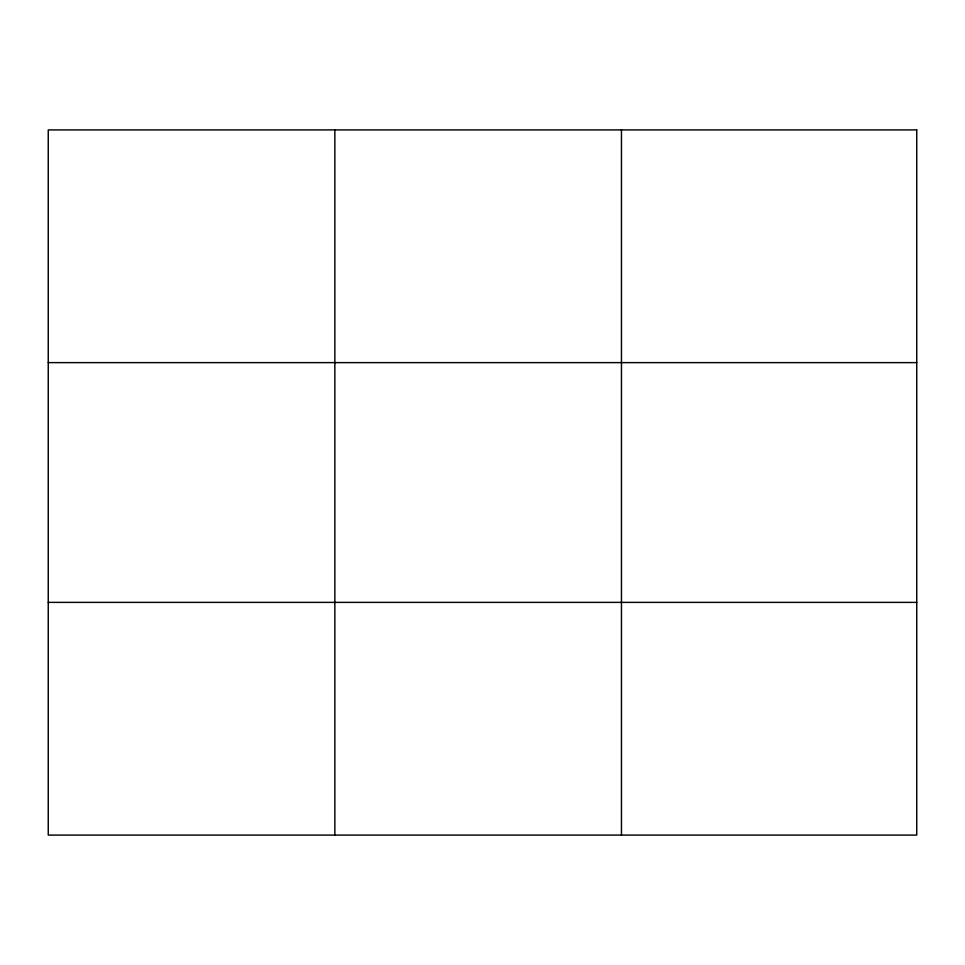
<?xml version="1.0" encoding="UTF-8"?>
<svg xmlns="http://www.w3.org/2000/svg" width="965" height="965" viewBox="0 0 965 965"><rect width="100%" height="100%" fill="white"/><g stroke="black" fill="none" stroke-linecap="round" stroke-linejoin="round"><path stroke-width="1.45" d="M334.855 835.087L334.855 129.913M621.46 835.087L621.46 129.913M48.25 362.623L916.75 362.623M48.25 602.377L916.75 602.377M916.75 129.913L916.75 835.087L48.25 835.087L48.25 129.913L916.75 129.913"/></g></svg>
